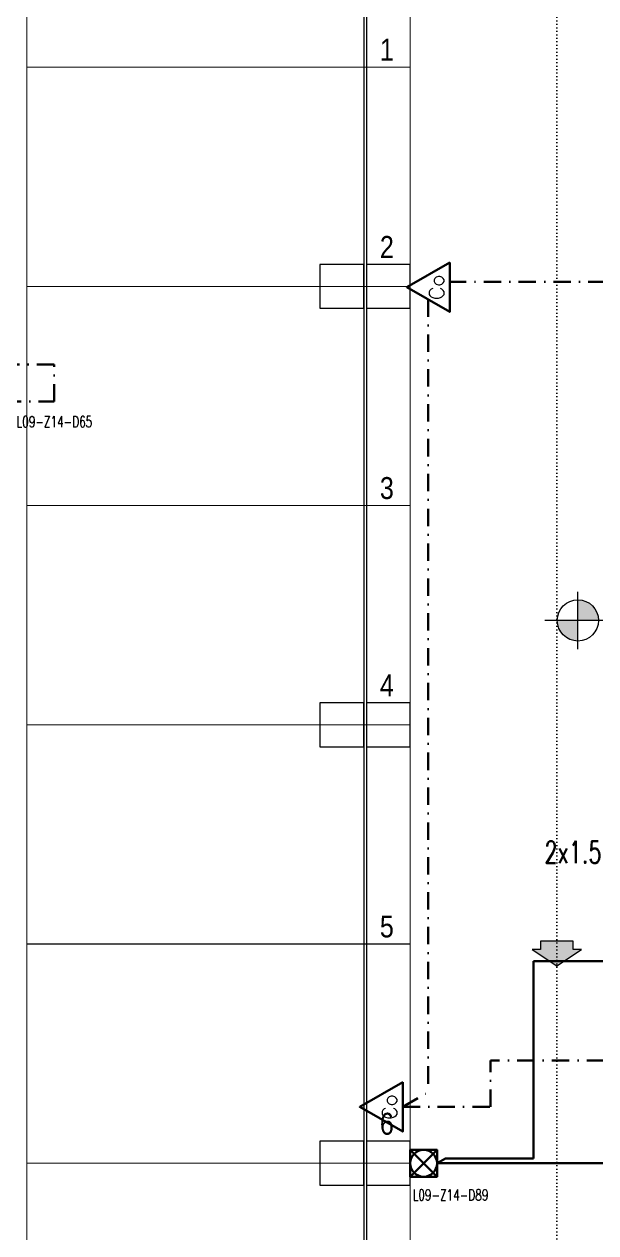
# Model space of a CAD drawing. Header units: metres. Extents: x -19121 to 152404, y -12107 to 29421.
# Drawn here: x 62900 to 63944, y 1513 to 3718 of the extents above; entities that cross this region are included whole.
import ezdxf
from ezdxf.enums import TextEntityAlignment as Align

# ---------------------------------------------------------------- set-up
doc = ezdxf.new("R2010")
doc.units = ezdxf.units.M
doc.header["$LTSCALE"] = 50
doc.header["$MEASUREMENT"] = 0
for name, pattern in [('DASHDOT', [25.4, 12.7, -6.35, 0, -6.35]), ('DOT2', [0.125, 0, -0.125]), ('HIDDEN', [0.375, 0.25, -0.125])]:
    doc.linetypes.add(name, pattern=pattern)
doc.layers.get('0').update_dxf_attribs({"color": 9, "lineweight": 9})
for name, color, linetype, lineweight in [('01', 9, 'Continuous', 9), ('06D', 9, 'Continuous', 9), ('21', 9, 'Continuous', 9), ('E-DEDEKTÖR NUMARALARI', 20, 'Continuous', 30), ('E-DUVAR TİPİ FLAŞÖR', 7, 'Continuous', 30), ('E-KABLO', 7, 'Continuous', 30), ('E-KARBONMONOKSİT DEDEKTÖRÜ', 7, 'Continuous', 30), ('E-YAZI', 7, 'Continuous', 30)]:
    doc.layers.add(name, color=color, linetype=linetype, lineweight=lineweight)
doc.styles.add('Arial', font='arial.ttf', dxfattribs={"height": 2.5})
doc.styles.add('E-YAZI', font='txttw.shx', dxfattribs={"height": 200})
doc.styles.add('MuuM_TEXT-ITALIC', font='ARIALNI.TTF')
doc.styles.add('MuuM_TEXT-STANDART', font='ARIALN.TTF')

# ---------------------------------------------------------------- blocks, each defined once
blk = doc.blocks.new('p-dilatasyon yeri')
at = {"layer": '06D'}
for points in [[(7520, 5586.8), (7520, 80)], [(7525, 5584.6), (7525, 80)]]:
    blk.add_lwpolyline(points, dxfattribs=at)
blk = doc.blocks.new('100_DUVAR TİPİ FLAŞÖR 085')
at = {"layer": 'E-DUVAR TİPİ FLAŞÖR', "color": 4}
blk.add_line((-1.22, 2.45), (1.22, 0), dxfattribs=at)
blk.add_lwpolyline([(-1.22, 0), (-1.22, 2.45), (1.22, 2.45), (1.22, 0)], close=True, dxfattribs=at)
blk.add_lwpolyline([(1.22, 2.45), (-1.22, 0)], dxfattribs=at)
blk.add_circle((0, 1.22), 1.22, dxfattribs=at)
blk = doc.blocks.new('100_KARBONMONOKSİT DEDEKTÖRÜ 085')
at = {"layer": 'E-KARBONMONOKSİT DEDEKTÖRÜ', "color": 4}
blk.add_lwpolyline([(2.26, 0), (0, 3.92), (-2.26, 0)], close=True, dxfattribs=at)
at = {"layer": 'E-KARBONMONOKSİT DEDEKTÖRÜ', "color": 3, "style": 'E-YAZI'}
blk.add_text('Co', height=1.36, dxfattribs=at).set_placement((-0.02, 1.2), align=Align.MIDDLE)
blk = doc.blocks.new('p-kolon_80x80')
blk.add_lwpolyline([(-40, -40), (40, -40), (40, 40), (-40, 40)], close=True)
blk = doc.blocks.new('1.bod.mimari.elk')
at = {"layer": '01'}
for p in [(7480, -5390), (7565, -5390), (7480, -6190), (7565, -6190), (7480, -6990), (7565, -6990)]:
    blk.add_blockref('p-kolon_80x80', p, dxfattribs=at)
blk = doc.blocks.new('p-işyeri')
at = {"color": 0, "const_width": 2}
blk.add_lwpolyline([(200, 0), (200, 700), (-200, 700), (-200, 0)], close=True, dxfattribs=at)
blk = doc.blocks.new('0_elevationtarget-p-bk')
h = blk.add_hatch(color=250)
h.paths.add_polyline_path([(1.88, 0, 0.414214), (0, 1.88), (0, 0)])
h.paths.add_polyline_path([(0, 0), (-1.88, 0, 0.414214), (0, -1.88)])
blk.add_line((0, -2.62), (0, 2.62))
blk.add_lwpolyline([(12.45, 0), (-3, 0)])
blk.add_circle((0, 0), 1.88)
at = {"style": 'Arial'}
blk.add_attdef('BITMISKOT', text='', height=2, dxfattribs=at).set_placement((4.5, 0), align=Align.BOTTOM_LEFT)
at = {"style": 'MuuM_TEXT-ITALIC'}
blk.add_attdef('FINISHINGFLOORLEVEL', text='', height=2, dxfattribs=at).set_placement((4.5, -0.59), align=Align.TOP_LEFT)
blk = doc.blocks.new('0_arrow1')
blk.add_hatch(color=254).paths.add_polyline_path([(0, 0), (-22.5, -15), (-15, -15), (-15, -22.5), (15, -22.5), (15, -15), (22.5, -15)])
at = {"linetype": 'ByBlock', "lineweight": -2}
blk.add_lwpolyline([(15, -22.5), (-15, -22.5), (-15, -15), (-22.5, -15), (0, 0), (22.5, -15), (15, -15)], close=True, dxfattribs=at)
blk.add_point((0, 0))
blk = doc.blocks.new('1.bod.mimari1.elk')
at = {"layer": '06D', "linetype": 'DOT2'}
blk.add_lwpolyline([(7872.5, -3317.79), (7872.5, -7740, 0.4142136), (8472.5, -8340), (11395.6, -8340)], format="xyb", dxfattribs=at)
blk.add_blockref('p-dilatasyon yeri', (0, -8630))
at = {"layer": '06D', "color": 89, "linetype": 'HIDDEN', "true_color": 0x2e4d23, "rotation": 90}
for p in [(7605, -4790), (7605, -5190), (7605, -5590), (7605, -5990), (7605, -6390), (7605, -6790), (7605, -7190)]:
    blk.add_blockref('p-işyeri', p, dxfattribs=at)
at = {"layer": '06D', "xscale": -2, "yscale": 2, "zscale": 2, "rotation": 180}
blk.add_blockref('0_arrow1', (7872.5, -6630), dxfattribs=at)
at = {"layer": '21', "xscale": 20, "yscale": 20, "zscale": 20}
blk.add_blockref('0_elevationtarget-p-bk', (7910.92, -5999.49), dxfattribs=at).add_auto_attribs({'BITMISKOT': ' -7.40', 'FINISHINGFLOORLEVEL': ' -7.50'})
at = {"layer": '21', "style": 'MuuM_TEXT-STANDART'}
for s, p in [('1', (7575, -4990)), ('2', (7575, -5350)), ('3', (7575, -5790)), ('4', (7575, -6150)), ('5', (7575, -6590)), ('6', (7575, -6950))]:
    blk.add_text(s, height=40, dxfattribs=at).set_placement(p, align=Align.BOTTOM_RIGHT)

msp = doc.modelspace()

# ---------------------------------------------------------------- linework, layer by layer
at = {"layer": 'E-KABLO', "color": 3, "linetype": 'DASHDOT', "ltscale": 0.05}
for p, q in [((63675.53, 3248.35), (64315.92, 3248.35)), ((63637.78, 3215.99), (63637.78, 1769.71)), ((63751.42, 1742.81), (63751.42, 1827.3)), ((64658.44, 1827.3), (63751.42, 1827.3)), ((63591.18, 1742.81), (63637.78, 1769.71)), ((63591.18, 1742.81), (63751.42, 1742.81))]:
    msp.add_line(p, q, dxfattribs=at)
at = {"layer": 'E-KABLO', "color": 6, "linetype": 'DASHDOT', "ltscale": 0.05}
for p, q in [((62955.18, 3097.71), (62839.79, 3097.71)), ((62955.18, 3029.7), (62955.18, 3097.71)), ((62862.99, 3029.7), (62955.18, 3029.7))]:
    msp.add_line(p, q, dxfattribs=at)
at = {"layer": 'E-KABLO', "color": 5, "linetype": 'Continuous', "ltscale": 0.05}
for p, q in [((64455, 2008.49), (63830.05, 2008.49)), ((63830.05, 2008.49), (63830.05, 1648.59)), ((63653.88, 1639.87), (64102.5, 1639.87)), ((63654.24, 1639.87), (63669.34, 1648.59)), ((63669.34, 1648.59), (63830.05, 1648.59))]:
    msp.add_line(p, q, dxfattribs=at)

# ---------------------------------------------------------------- block references
at = {"layer": '06D'}
for name in ['1.bod.mimari.elk', '1.bod.mimari1.elk']:
    msp.add_blockref(name, (56000, 8630), dxfattribs=at)
at = {"layer": 'E-DUVAR TİPİ FLAŞÖR', "xscale": 20, "yscale": 20, "zscale": 20}
msp.add_blockref('100_DUVAR TİPİ FLAŞÖR 085', (63629.4, 1615.39), dxfattribs=at)
at = {"layer": 'E-KABLO', "color": 5, "linetype": 'Continuous', "ltscale": 0.05}
msp.add_blockref('p-dilatasyon yeri', (56000, 0), dxfattribs=at)
at = {"layer": 'E-KARBONMONOKSİT DEDEKTÖRÜ', "color": 4, "xscale": 20, "yscale": 20, "zscale": 20, "rotation": 90}
for p in [(63677, 3238.64), (63591.18, 1742.81)]:
    msp.add_blockref('100_KARBONMONOKSİT DEDEKTÖRÜ 085', p, dxfattribs=at)

# ---------------------------------------------------------------- texts
at = {"layer": 'E-DEDEKTÖR NUMARALARI', "style": 'E-YAZI', "width": 0.7}
for s, p in [('L09-Z14-D65', (62886.45, 2983.01)), ('L09-Z14-D89', (63609.55, 1572.09))]:
    msp.add_text(s, height=20, dxfattribs=at).set_placement(p)
at = {"layer": 'E-YAZI', "color": 3, "style": 'E-YAZI', "width": 0.7}
msp.add_text('2x1.5 LIHCH-FE180', height=40, dxfattribs=at).set_placement((63849.86, 2187.55))

doc.saveas('drawing.dxf')
